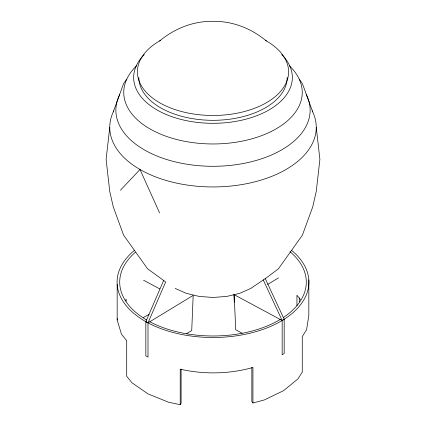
<?xml version="1.0" encoding="UTF-8"?>
<svg xmlns="http://www.w3.org/2000/svg" width="426" height="426" viewBox="0 0 426 426"><rect width="100%" height="100%" fill="white"/><g stroke="black" fill="none" stroke-linecap="round" stroke-linejoin="round"><path stroke-width="0.64" d="M109.748 127.337L106.106 159.383L109.748 191.428L113.268 206.86L123.583 235.125L147.54 268.753L164.953 281.458M181.109 369.092L181.109 403.294L180.214 404.7L168.467 402.208L147.998 393.88L131.959 382.782L126.698 376.222L126.698 340.704L121.442 334.144L117.166 319.899L117.374 318.589M113.268 111.91L123.583 83.645L126.804 79.108M165.831 281.559L147.998 322.844L147.998 357.094L145.841 355.912L145.841 321.657L163.68 280.377M125.473 300.335L126.171 299.233L126.171 301.209M120.425 190.241L139.989 169.489L159.553 212.83M143.397 317.482L149.073 314.409M159.553 40.976C174.932 28.356 193.005 21.14 213 21.3C232.995 21.14 251.068 28.356 266.447 40.976M284.179 319.239L282.156 320.496L282.156 354.752L284.179 353.495L284.179 319.239L265.244 278.599M186.609 333.649L191.721 330.544L193.186 295.399L147.998 322.844L145.841 321.657M267.666 284.43L278.455 277.88M251.846 367.425L251.846 401.633L252.938 402.991L264.296 399.955L283.524 390.695L297.944 378.879L302.263 372.095L302.263 336.572L306.576 329.788L308.834 315.389L308.834 279.871M175.208 288.429L186.274 293.333L199.166 296.416L213 297.47L226.834 296.416L239.726 293.333L250.792 288.429L266.447 277.795L278.46 268.753L302.417 235.125L312.732 206.86L316.252 191.428L319.894 159.383L316.252 127.337M143.562 280.202L159.809 288.94M242.112 333.212L235.727 329.777L234.167 294.685L282.156 320.496L263.215 279.855M300.484 299.632L296.943 295.218L296.943 305.74M299.196 79.108L302.417 83.645L312.732 111.91M233.933 294.361L234.279 302.21M299.302 297.875L299.302 301.821M252.938 402.991L252.938 367.468C229.438 374.113 204.011 374.576 180.214 369.182L180.214 404.7M117.166 284.376L117.166 319.899M287.156 77.5A74.156 42.813 0 0 1 213 120.313A74.156 42.813 0 0 1 138.844 77.5M281.708 54.597A79.337 45.806 0 0 1 213 123.306A79.337 45.806 0 0 1 144.292 54.597M289.408 65.828A89.236 51.519 0 0 1 270.798 131.698A89.236 51.519 0 0 1 155.202 131.698A89.236 51.519 0 0 1 136.592 65.828M265.371 40.369A75.588 43.638 0 0 1 266.804 102.485A75.588 43.638 0 0 1 159.196 102.485A75.588 43.638 0 0 1 160.629 40.369M306.299 94.625A97.128 56.078 0 0 1 213 166.294A97.128 56.078 0 0 1 119.701 94.625M312.199 110.808A103.252 59.613 0 0 1 213 186.95A103.252 59.613 0 0 1 113.801 110.808M289.994 251.702A93.299 53.862 0 0 1 283.333 317.514M280.569 319.266A93.299 53.862 0 0 1 149.771 321.731M146.757 320.054A93.299 53.862 0 0 1 135.25 252.357M291.741 250.509A95.914 55.375 0 0 1 276.65 323.547A95.914 55.375 0 0 1 149.238 323.494A95.914 55.375 0 0 1 134.344 250.435"/></g></svg>
